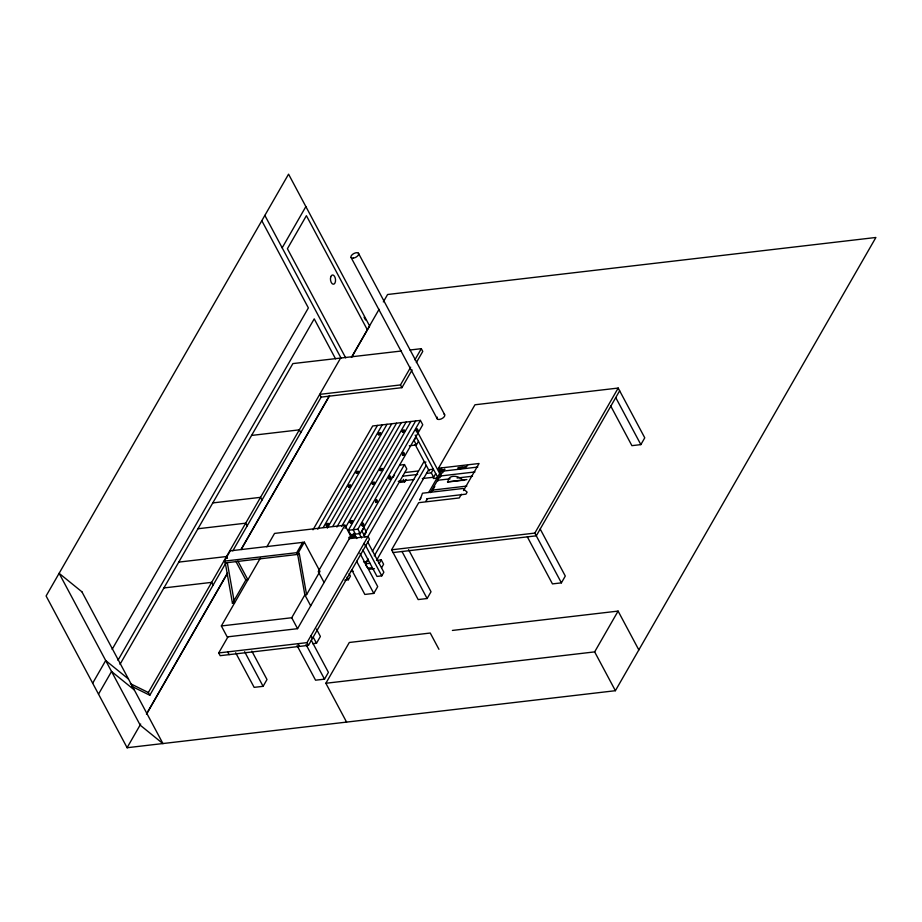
<?xml version="1.0" encoding="UTF-8"?>
<svg xmlns="http://www.w3.org/2000/svg" width="922" height="922" viewBox="0 0 922 922"><rect width="100%" height="100%" fill="white"/><g stroke="black" fill="none" stroke-linecap="round" stroke-linejoin="round"><path stroke-width="1.38" d="M379.196 434.746L380.371 434.032L380.083 434.735M420.178 499.505L422.483 493.212L462.982 488.487L467.12 492.141L465.956 494.157L426.748 498.744M282.167 247.834L305.873 206.586M92.673 683.202L105.696 660.544L128.481 679.018M112.138 649.33L308.374 307.925L261.802 220.704M98.516 694.139L111.539 671.481L134.324 689.956M117.981 660.267L314.218 318.862L335.55 358.831M120.01 664.324L292.873 363.591L401.473 350.994M225.855 562.962L149.813 695.234L148.361 692.503L340.621 358.013M227.319 562.639L234.488 603.115L232.459 603.345L225.291 562.881L224.346 561.129L230.27 550.837L304.387 542.182L319.98 571.386L306.577 594.69L304.848 594.897L291.721 617.74L221.361 625.957L227.192 636.895L297.564 628.677L350.752 536.131L344.92 525.194L274.549 533.412L266.838 546.838M232.793 550.872L321.179 397.105L401.934 387.666L412.111 369.953M140.697 724.035L127.075 747.73L615.389 690.705L875.9 237.473L387.597 294.498L383.333 301.897M146.437 714.054L227.434 573.127M241.057 549.431L329.557 395.469M351.409 357.436L379.08 309.308M146.656 713.962L227.584 573.161M241.195 549.489L329.281 396.241M351.927 356.837L369.641 326.019L288.563 174.166L46.1 595.981L127.178 747.834M232.459 603.345L245.851 580.042L247.891 579.8L237.888 561.083M221.361 625.957L260.523 557.822M349.196 538.678L367.993 536.489L369.457 539.22L308.444 645.365L220.174 655.68L218.71 652.937L227.999 636.802M302.658 542.39L296.746 552.67L297.679 554.422L304.848 594.897L310.691 605.835M224.346 561.129L298.474 552.474L304.387 542.182M312.996 529.804L372.684 425.976L420.42 420.397L422.76 424.765L360.237 533.55L350.694 534.656L348.355 530.288L410.878 421.515M321.179 397.105L319.727 394.362L400.471 384.935L410.659 367.221M414.9 359.834L421.308 348.677L422.772 351.409L416.352 362.577M317.779 529.24L377.455 425.411M323.265 527.453L382.227 424.858M327.322 528.133L387.01 424.293M332.807 526.335L391.781 423.74M336.876 527.015L396.552 423.186M341.647 526.45L401.324 422.622M344.92 525.194L318.251 571.582L324.095 582.52M345.001 528.375L406.106 422.069M235.675 652.776L254.149 687.363L263.093 686.325L267 679.526L251.833 651.105M415.649 420.951L353.126 529.724L355.466 534.103M348.355 530.288L357.897 529.17L420.42 420.397M361.966 531.222L364.052 527.603L366.391 531.971L364.305 535.601M416.156 436.959L414.07 440.578L416.41 444.957L409.333 445.775M393.106 477.308L394.489 474.888M363.925 535.129L404.481 464.561L406.821 468.941L306.98 642.634L218.71 652.937M416.41 444.957L418.496 441.327M344.782 580.18L348.366 579.765L350.441 576.135L349.104 573.622M399.86 482.425L404.631 481.872L406.026 479.452M312.662 643.706L316.488 643.256L320.407 636.457L316.442 629.046M368.074 558.905L365.227 563.849L369.999 563.296M372.338 551.471L423.578 462.337L425.964 462.049M374.274 555.874L426.218 465.483M379.196 563.492L381.282 559.861L383.61 564.241L381.535 567.86M426.529 473.401L431.3 472.848L433.386 469.217L428.603 469.771L376.51 560.415L381.282 559.861M419.625 500.001L420.743 498.041M408.561 549.662L431.023 591.74L427.117 598.528L418.162 599.577L391.596 549.812L418.692 502.686L459.271 497.938L461.392 494.25M442.744 470.646L439.944 470.969L438.492 468.238L474.957 404.781L618.189 388.058L644.766 437.823L640.859 444.623L631.904 445.66L610.756 406.06M422.322 478.541L433.628 477.216L435.714 473.597M439.944 470.969L441.892 467.581M428.753 492.463L441.845 469.678M362.876 549.95L377.006 576.423L381.777 575.858L383.863 572.239L367.705 541.975M430.436 492.625L431.842 490.17L466.82 486.078M440.393 475.303L442.779 471.142L477.757 467.062M425.929 501.095L427.082 499.09L427.382 499.666M440.151 476.397L440.578 475.66M431.922 491.472L434.792 486.482M439.806 477.769L441.235 475.279M442.664 472.79L444.807 469.056M297.08 645.607L315.555 680.194L324.509 679.157L328.416 672.357L311.267 640.225M351.651 569.738L364.847 594.448L373.802 593.399L377.709 586.599L359.891 553.246M346.58 722.099L325.858 683.271L349.3 642.484L430.251 633.034L438.941 649.307M448.023 481.976L447.458 481.849L466.889 479.578M463.512 490.562L479.071 463.501L438.492 468.238M391.596 549.812L534.829 533.089L618.189 388.058M619.653 390.79L536.293 535.82L393.06 552.555M527.338 536.869L552.451 583.903L561.394 582.854L565.301 576.054L540.2 529.032M325.858 683.271L594.655 651.889L618.097 611.09L638.831 649.918M352.169 522.313L350.994 522.451L351.766 522.636M328.267 525.137L327.137 525.194L327.84 525.448M382.169 470.128L380.97 470.566L382.181 469.828M402.43 453.417L403.11 454.027L402.465 454.408M358.093 473.147L357.056 473.274L358.232 472.56M467.627 465.483L464.607 468.088L457.877 468.872M416.398 431.093L416.248 429.687M375.75 501.798L375.715 500.427M361.908 525.402L361.862 524.03M373.906 484.119L373.11 484.027L374.413 483.566M349.922 486.954L349.254 486.747L350.533 486.32M409.979 350.003L421.308 348.677M251.579 435.426L299.327 429.859L300.779 432.591M399.71 465.114L404.481 464.561M404.735 472.56L418.381 470.969M458.015 467.592L466.313 466.624M440.474 470.059L444.646 469.575M458.557 467.95L462.729 467.466M402.649 476.19L417.654 474.438M474.934 471.96L439.967 476.04L432.257 489.444L432.614 490.112M212.786 502.916L260.534 497.338L261.998 500.07M398.269 481.342L413.828 479.532M433.282 478.518L438.054 477.965L415.165 435.103M437.524 480.293L450.109 478.829M457.105 478.011L472.49 476.213M449.406 481.814L464.676 480.028M197.942 528.755L245.69 523.177L247.142 525.909M350.337 535.97L355.108 535.405M348.747 537.422L355.811 536.592M178.764 562.109L226.512 556.531L227.48 558.352M225.291 562.881L299.408 554.226L306.577 594.69M363.545 561.936L367.636 561.452M163.92 587.936L211.657 582.37L213.12 585.101M367.567 568.229L372.338 567.675M350.406 571.502L353.241 571.167M368.8 569.347L374.459 568.69M452.391 630.441L618.097 611.09M130.359 683.64L148.361 692.503M131.811 686.371L149.813 695.234M404.309 431.289L403.075 431.98M462.948 480.558C459.709 475.222 446.997 473.908 448.184 482.402M615.746 397.589L640.859 444.623M534.829 533.089L561.394 582.854M594.655 651.889L615.389 690.705M358.428 253.204L444.565 414.52M351.155 257.641L437.293 418.957M400.471 384.935L401.934 387.666M364.063 317.226L365.527 319.957M367.405 329.915L306.404 215.679L287.41 248.721L345.704 357.874M417.251 431.473L440.14 474.334M437.57 480.201L437.985 480.973M431.3 472.848L433.628 477.216M415.107 444.485L429.237 470.958M264.856 215.402L341.186 358.37M403.283 479.348L404.631 481.872M402.004 551.506L427.117 598.528M361.655 530.634L365.02 536.938M357.897 529.17L360.237 533.55M358.9 532.997L361.585 538.045M365.631 545.605L381.777 575.858M364.086 543.288L365.55 546.02M353.944 533.227L356.814 538.598M365.815 564.944L366.979 567.134M356.641 561.279L373.802 593.399M347.018 577.241L348.366 579.765M298.474 552.474L299.408 554.226M313.192 637.079L316.488 643.256M310.887 635.834L312.351 638.566M306.98 642.634L308.444 645.365M291.721 617.74L297.564 628.677M306.035 644.559L324.509 679.157M298.037 643.683L299.489 646.414M235.859 561.325L245.851 580.042M244.63 651.727L263.093 686.325M227.665 651.9L229.129 654.632M444.07 414.174A4.287 2.121 -28.1 0 1 441.361 418.888A4.287 2.121 -28.1 0 1 437.351 417.159M361.943 523.362A1.429 0.772 83.3 0 1 362.553 524.641A1.429 0.772 83.3 0 1 362.219 525.989M375.784 499.759A1.429 0.772 83.3 0 1 376.407 501.407A1.429 0.772 83.3 0 1 375.669 502.513M402.476 452.564A1.429 0.772 83.3 0 1 403.502 454.281A1.429 0.772 83.3 0 1 402.372 455.122M416.225 428.972A1.429 0.772 83.3 0 1 417.055 430.528A1.429 0.772 83.3 0 1 416.318 431.807M389.338 476.201A1.429 0.772 83.3 0 1 389.879 478.345A1.429 0.772 83.3 0 1 388.658 478.437M388.588 476.432A1.429 0.772 83.3 0 1 388.75 476.236M402.441 431.992A1.429 0.703 -28.1 0 1 403.652 430.92A1.429 0.703 -28.1 0 1 404.954 430.966M378.573 434.769A1.429 0.703 -28.1 0 1 380.452 433.547A1.429 0.703 -28.1 0 1 380.798 434.631M351.651 523.085A1.429 0.703 -28.1 0 1 350.475 522.382A1.429 0.703 -28.1 0 1 350.498 521.091A1.429 0.703 -28.1 0 1 352.481 520.988A1.429 0.703 -28.1 0 1 350.556 522.417A1.429 0.703 -28.1 0 1 352.723 521.495M327.909 525.817A1.429 0.703 -28.1 0 1 327.241 526.013M326.953 526.024A1.429 0.703 -28.1 0 1 326.826 524.906A1.429 0.703 -28.1 0 1 328.774 524.249M372.488 484.442A1.429 0.703 -28.1 0 1 373.156 483.335A1.429 0.703 -28.1 0 1 374.724 482.909M348.643 487.289A1.429 0.703 -28.1 0 1 349.184 486.194A1.429 0.703 -28.1 0 1 350.763 485.675M356.411 473.355A1.429 0.703 -28.1 0 1 357.897 472.145A1.429 0.703 -28.1 0 1 358.992 472.617M380.279 470.773A1.429 0.703 -28.1 0 1 381.604 469.413A1.429 0.703 -28.1 0 1 382.861 469.828M388.796 477.285C389.188 479.901 390.064 475.798 388.796 477.285M81.908 591.797L59.123 573.323L140.213 725.176L162.987 743.662L81.908 591.797M353.23 258.137A4.287 2.121 -28.1 0 0 358.681 253.7A4.287 2.121 -28.1 0 0 352.481 254.426A4.287 2.121 -28.1 0 0 353.23 258.137M362.277 523.742A1.429 0.772 83.3 0 0 363.026 525.978A1.429 0.772 83.3 0 0 363.637 523.961A1.429 0.772 83.3 0 0 362.277 523.742M375.83 500.173A1.429 0.772 83.3 0 0 376.568 502.409A1.429 0.772 83.3 0 0 377.179 500.404A1.429 0.772 83.3 0 0 375.83 500.173M389.372 476.605A1.429 0.772 83.3 0 0 390.121 478.841A1.429 0.772 83.3 0 0 390.732 476.835A1.429 0.772 83.3 0 0 389.372 476.605M416.467 429.468A1.429 0.772 83.3 0 0 417.205 431.703A1.429 0.772 83.3 0 0 417.816 429.698A1.429 0.772 83.3 0 0 416.467 429.468M402.914 453.036A1.429 0.772 83.3 0 0 403.663 455.272A1.429 0.772 83.3 0 0 404.274 453.267A1.429 0.772 83.3 0 0 402.914 453.036M402.683 431.773A1.429 0.703 -28.1 0 0 404.585 430.332A1.429 0.703 -28.1 0 0 402.58 430.47A1.429 0.703 -28.1 0 0 402.683 431.773M378.804 434.55A1.429 0.703 -28.1 0 0 380.705 433.121A1.429 0.703 -28.1 0 0 378.712 433.248A1.429 0.703 -28.1 0 0 378.804 434.55M326.803 525.194A1.429 0.703 -28.1 0 0 328.601 523.696A1.429 0.703 -28.1 0 0 326.515 523.973A1.429 0.703 -28.1 0 0 326.803 525.194M372.926 483.866A1.429 0.703 -28.1 0 0 374.597 482.333A1.429 0.703 -28.1 0 0 372.442 482.736A1.429 0.703 -28.1 0 0 372.926 483.866M348.85 486.678A1.429 0.703 -28.1 0 0 350.752 485.237A1.429 0.703 -28.1 0 0 348.747 485.375A1.429 0.703 -28.1 0 0 348.85 486.678M380.613 470.289A1.429 0.703 -28.1 0 0 382.434 468.802A1.429 0.703 -28.1 0 0 380.36 469.044A1.429 0.703 -28.1 0 0 380.613 470.289M356.745 473.067A1.429 0.703 -28.1 0 0 358.554 471.591A1.429 0.703 -28.1 0 0 356.491 471.834A1.429 0.703 -28.1 0 0 356.745 473.067M330.721 276.923A4.633 2.501 83.3 0 0 333.142 284.195A4.633 2.501 83.3 0 0 335.124 277.672A4.633 2.501 83.3 0 0 330.721 276.923"/></g></svg>
